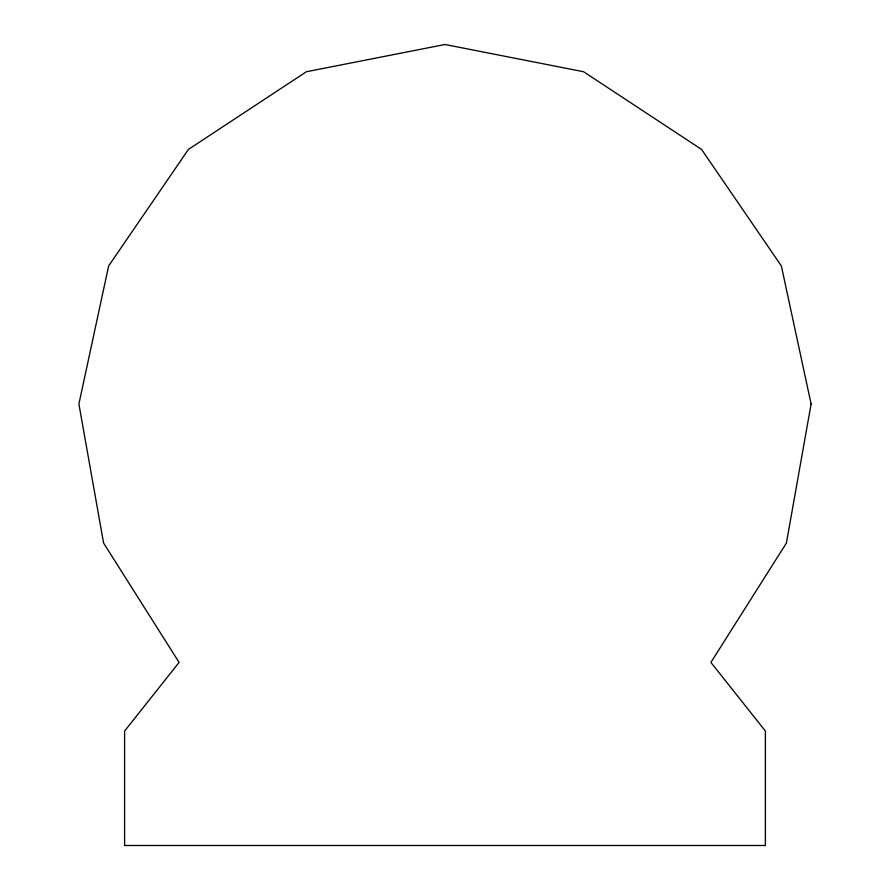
<?xml version="1.0" encoding="UTF-8"?>
<svg xmlns="http://www.w3.org/2000/svg" width="890" height="890" viewBox="0 0 890 890"><rect width="100%" height="100%" fill="white"/><g stroke="black" fill="none" stroke-linecap="round" stroke-linejoin="round"><path stroke-width="1.33" d="M811.113 403.993L786.404 543.056L710.91 662.416L765.4 731.068L765.4 845.5L124.6 845.5L124.6 731.068L179.09 662.416L103.596 543.056L78.887 403.993L108.647 265.932L188.446 149.398L306.416 71.734L445 44.5L583.584 71.734L701.554 149.398L781.353 265.932L811.113 403.993"/></g></svg>
